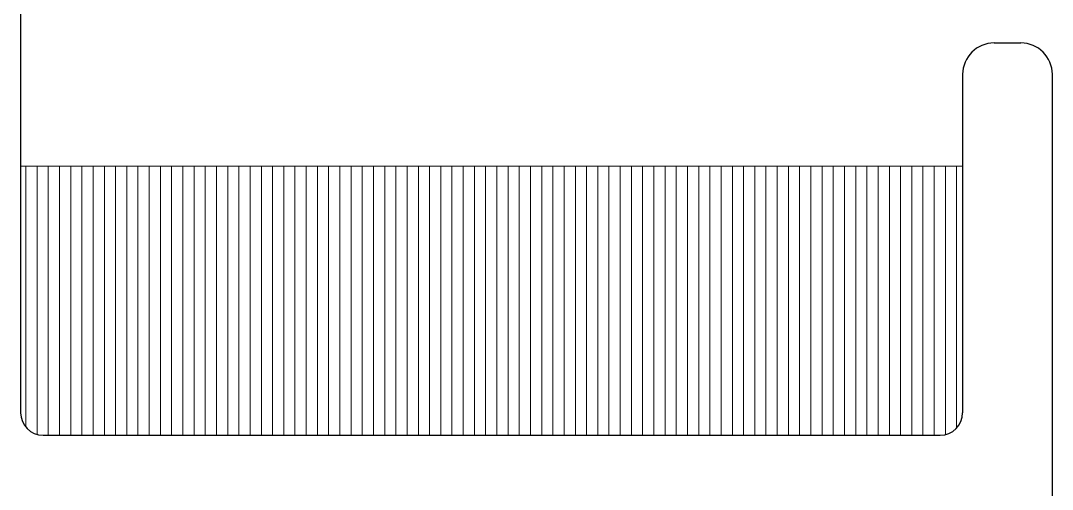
# Model space of a CAD drawing. Header units: metres. Extents: x -44 to 358, y -246 to 48.
# Drawn here: x 89.763 to 92.063, y -110.434 to -109.389 of the extents above; entities that cross this region are included whole.
import ezdxf

# ---------------------------------------------------------------- set-up
doc = ezdxf.new("R2010")
doc.units = ezdxf.units.M
doc.header["$LTSCALE"] = 0.3
doc.layers.add('A-WALL', color=7, linetype='Continuous', lineweight=30)
doc.layers.add('closets', color=33, linetype='Continuous', lineweight=0)

# ---------------------------------------------------------------- blocks, each defined once
blk = doc.blocks.new('PL MUEBLES 2N NASAS 09')
at = {"layer": 'closets'}
h = blk.add_hatch(dxfattribs=at)
h.set_pattern_fill('LINE', color=2, scale=0.2, angle=90)
h.set_pattern_definition([(90, (-747.075006, 303.017383), (-0.025, 2e-18), [])])
edge = h.paths.add_edge_path()
edge.add_arc((223.8618, 41.3562), 0.05, 270, 360)
edge.add_line((223.9118, 41.3562), (223.9118, 41.9062))
edge.add_line((223.9118, 41.9062), (221.8118, 41.9062))
edge.add_line((221.8118, 41.9062), (221.8118, 41.3562))
edge.add_arc((221.8618, 41.3562), 0.05, 180, 270)
edge.add_line((221.8618, 41.3062), (223.8618, 41.3062))
at = {"layer": 'A-WALL', "color": 2}
for p, q in [((221.8118, 43.3062), (221.8118, 41.3562)), ((223.9818, 42.1812), (224.0418, 42.1812)), ((223.9118, 42.1112), (223.9118, 41.3562)), ((224.1118, 38.8488), (224.1118, 42.1112)), ((221.8618, 41.3062), (223.8618, 41.3062))]:
    blk.add_line(p, q, dxfattribs=at)
for centre, radius, start, end in [((223.9818, 42.1112), 0.07, 90, 180), ((224.0418, 42.1112), 0.07, 0, 90), ((221.8618, 41.3562), 0.05, 180, 270), ((223.8618, 41.3562), 0.05, 270, 360)]:
    blk.add_arc(centre, radius, start, end, dxfattribs=at)
at = {"layer": 'closets', "color": 2}
blk.add_line((221.8118, 41.9062), (223.9118, 41.9062), dxfattribs=at)

msp = doc.modelspace()

# ---------------------------------------------------------------- block references
msp.add_blockref('PL MUEBLES 2N NASAS 09', (-132.0484004, -151.6197483))

doc.saveas('drawing.dxf')
